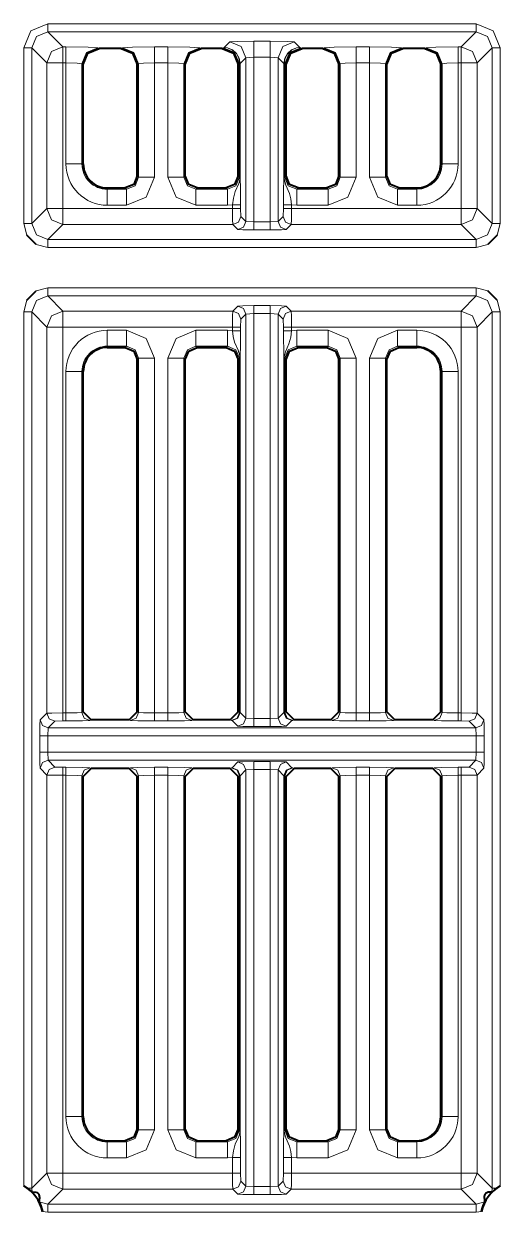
# Model space of a CAD drawing. Header units: millimetres. Extents: x 0 to 2941, y -405 to 1422.
# Drawn here: x 484.1 to 513.9, y 198.7 to 272.9 of the extents above; entities that cross this region are included whole.
import ezdxf

# ---------------------------------------------------------------- set-up
doc = ezdxf.new("R2010")
doc.units = ezdxf.units.MM
doc.layers.add('FINE', color=9, linetype='Continuous')
doc.layers.add('OUTLINE', color=7, linetype='Continuous')

msp = doc.modelspace()

# ---------------------------------------------------------------- linework, layer by layer
at = {"layer": 'FINE', "lineweight": 9}
for p, q in [((512.354, 272.928), (485.579, 272.928)), ((485.579, 272.428), (512.354, 272.428)), ((486.523, 271.484), (485.579, 272.428)), ((496.957, 271.799), (496.601, 271.443)), ((501.338, 271.443), (500.982, 271.799)), ((484.08, 271.428), (484.08, 260.453)), ((484.579, 260.453), (484.579, 271.428)), ((484.579, 271.428), (485.523, 270.484)), ((486.719, 271.484), (486.523, 271.484)), ((488.799, 271.393), (488.716, 271.434)), ((490.252, 271.434), (490.17, 271.393)), ((493.09, 271.484), (492.25, 271.484)), ((495.17, 271.393), (495.087, 271.434)), ((496.552, 271.434), (496.47, 271.393)), ((496.601, 271.443), (496.552, 271.434)), ((501.387, 271.434), (501.338, 271.443)), ((501.47, 271.393), (501.387, 271.434)), ((502.852, 271.434), (502.77, 271.393)), ((505.69, 271.484), (504.85, 271.484)), ((507.77, 271.393), (507.687, 271.434)), ((509.217, 271.434), (509.135, 271.393)), ((513.853, 260.453), (513.853, 271.428)), ((486.523, 270.484), (486.719, 270.484)), ((486.523, 261.397), (486.523, 270.484)), ((486.719, 270.484), (486.719, 264.172)), ((487.717, 264.172), (487.717, 270.435)), ((487.717, 270.435), (487.799, 270.394)), ((491.17, 270.394), (491.251, 270.435)), ((492.25, 263.34), (492.25, 270.484)), ((492.25, 270.484), (493.09, 270.484)), ((493.09, 270.484), (493.09, 263.34)), ((494.088, 263.34), (494.088, 270.435)), ((494.088, 270.435), (494.17, 270.394)), ((497.47, 270.394), (497.551, 270.435)), ((497.583, 270.442), (497.583, 263.34)), ((497.6, 270.442), (497.957, 270.799)), ((497.6, 270.442), (497.6, 270.448)), ((497.6, 263.34), (497.6, 270.442)), ((497.957, 270.799), (498.457, 270.838)), ((497.957, 270.799), (497.957, 260.582)), ((498.457, 260.556), (498.457, 270.838)), ((498.457, 270.838), (499.483, 270.838)), ((499.483, 270.838), (499.483, 260.556)), ((499.483, 270.838), (499.982, 270.799)), ((499.982, 260.582), (499.982, 270.799)), ((499.982, 270.799), (500.34, 270.442)), ((500.34, 270.442), (500.34, 263.34)), ((500.356, 270.442), (500.356, 270.446)), ((500.356, 270.446), (500.388, 270.435)), ((500.356, 263.34), (500.356, 270.442)), ((500.388, 270.435), (500.47, 270.394)), ((500.388, 263.34), (500.388, 270.435)), ((503.77, 270.394), (503.851, 270.435)), ((505.69, 270.484), (505.69, 263.34)), ((506.688, 263.34), (506.688, 270.435)), ((506.688, 270.435), (506.77, 270.394)), ((511.215, 264.172), (511.215, 270.484)), ((511.215, 270.484), (511.41, 270.484)), ((511.41, 270.484), (511.41, 261.397)), ((512.41, 261.397), (512.41, 270.484)), ((487.799, 264.172), (487.717, 264.172)), ((494.17, 263.421), (494.088, 263.34)), ((500.47, 263.421), (500.388, 263.34)), ((506.77, 263.421), (506.688, 263.34)), ((490.421, 262.673), (490.502, 262.591)), ((494.837, 262.591), (494.919, 262.673)), ((496.802, 262.591), (494.837, 262.591)), ((496.721, 262.673), (496.802, 262.591)), ((501.137, 262.591), (501.219, 262.673)), ((503.102, 262.591), (501.137, 262.591)), ((503.021, 262.673), (503.102, 262.591)), ((507.437, 262.591), (507.519, 262.673)), ((508.635, 262.591), (507.437, 262.591)), ((508.635, 262.673), (508.635, 262.591)), ((497.129, 261.397), (486.523, 261.397)), ((489.299, 261.592), (490.502, 261.592)), ((494.837, 261.592), (496.802, 261.592)), ((496.802, 261.592), (497.129, 261.623)), ((497.129, 261.623), (497.129, 261.397)), ((497.629, 261.397), (497.629, 261.623)), ((497.642, 260.897), (497.629, 261.397)), ((500.31, 261.397), (500.298, 260.897)), ((500.31, 261.623), (500.31, 261.397)), ((500.81, 261.397), (500.81, 261.623)), ((500.81, 261.623), (501.137, 261.592)), ((511.41, 261.397), (500.81, 261.397)), ((501.137, 261.592), (503.102, 261.592)), ((507.437, 261.592), (508.635, 261.592)), ((513.354, 260.453), (512.41, 261.397)), ((497.957, 260.582), (497.642, 260.897)), ((498.457, 260.556), (497.957, 260.582)), ((499.483, 260.556), (498.457, 260.556)), ((499.982, 260.582), (499.483, 260.556)), ((500.298, 260.897), (499.982, 260.582)), ((484.08, 260.453), (484.268, 259.726)), ((485.579, 259.453), (486.523, 260.397)), ((486.523, 260.397), (497.142, 260.397)), ((497.142, 260.397), (497.457, 260.082)), ((498.457, 260.056), (499.483, 260.056)), ((500.482, 260.082), (500.797, 260.397)), ((500.797, 260.397), (511.41, 260.397)), ((511.41, 260.397), (512.354, 259.453)), ((513.665, 259.726), (513.853, 260.453)), ((484.852, 259.141), (485.579, 258.954)), ((512.354, 259.453), (485.579, 259.453)), ((485.579, 256.427), (484.852, 256.239)), ((512.354, 256.427), (485.579, 256.427)), ((513.081, 256.239), (512.354, 256.427)), ((484.268, 255.655), (484.08, 254.928)), ((485.579, 255.927), (512.354, 255.927)), ((486.523, 254.984), (485.579, 255.927)), ((512.354, 255.927), (511.41, 254.984)), ((513.853, 254.928), (513.665, 255.655)), ((484.08, 254.928), (484.08, 200.348)), ((497.142, 254.984), (486.523, 254.984)), ((497.457, 255.299), (497.142, 254.984)), ((497.642, 254.484), (497.957, 254.799)), ((497.957, 254.799), (498.457, 254.825)), ((497.957, 254.799), (497.957, 229.558)), ((499.483, 255.324), (498.457, 255.324)), ((498.457, 229.532), (498.457, 254.825)), ((498.457, 254.825), (499.483, 254.825)), ((499.483, 254.825), (499.483, 229.532)), ((499.483, 254.825), (499.982, 254.799)), ((499.982, 229.558), (499.982, 254.799)), ((500.797, 254.984), (500.482, 255.299)), ((511.41, 254.984), (500.797, 254.984)), ((512.41, 253.984), (513.354, 254.928)), ((513.853, 200.348), (513.853, 254.928)), ((497.129, 253.984), (497.129, 253.758)), ((497.629, 253.984), (497.642, 254.484)), ((497.629, 253.758), (497.629, 253.984)), ((500.81, 253.758), (500.81, 253.984)), ((512.41, 229.873), (512.41, 253.984)), ((490.502, 253.789), (489.299, 253.789)), ((496.802, 253.789), (494.837, 253.789)), ((497.129, 253.758), (496.802, 253.789)), ((501.137, 253.789), (500.81, 253.758)), ((503.102, 253.789), (501.137, 253.789)), ((508.635, 253.789), (507.437, 253.789)), ((489.299, 252.708), (489.299, 252.79)), ((494.919, 252.708), (494.837, 252.79)), ((501.219, 252.708), (501.137, 252.79)), ((501.137, 252.79), (503.102, 252.79)), ((503.102, 252.79), (503.021, 252.708)), ((507.519, 252.708), (507.437, 252.79)), ((507.437, 252.79), (508.635, 252.79)), ((508.635, 252.79), (508.635, 252.708)), ((491.17, 251.96), (491.251, 252.041)), ((491.251, 252.041), (491.251, 229.923)), ((492.25, 229.886), (492.25, 252.041)), ((493.09, 252.041), (493.09, 229.886)), ((494.088, 252.041), (494.17, 251.96)), ((494.088, 229.923), (494.088, 252.041)), ((497.47, 251.96), (497.551, 252.041)), ((497.551, 252.041), (497.551, 229.923)), ((497.583, 252.041), (497.583, 229.915)), ((497.6, 229.915), (497.6, 252.041)), ((500.34, 252.041), (500.34, 229.915)), ((500.388, 252.041), (500.47, 251.96)), ((500.388, 229.923), (500.388, 252.041)), ((503.77, 251.96), (503.851, 252.041)), ((503.851, 252.041), (503.851, 229.923)), ((504.85, 229.886), (504.85, 252.041)), ((505.69, 252.041), (505.69, 229.886)), ((506.688, 252.041), (506.77, 251.96)), ((487.717, 251.208), (487.799, 251.208)), ((487.717, 229.923), (487.717, 251.208)), ((511.215, 229.886), (511.215, 251.208)), ((485.523, 229.873), (485.103, 229.453)), ((485.603, 228.953), (486.023, 229.373)), ((486.023, 229.373), (486.523, 229.386)), ((487.799, 229.964), (487.717, 229.923)), ((488.216, 229.423), (488.298, 229.464)), ((491.251, 229.923), (491.17, 229.964)), ((493.09, 229.886), (492.25, 229.886)), ((492.25, 229.386), (493.09, 229.386)), ((494.17, 229.964), (494.088, 229.923)), ((494.588, 229.423), (494.67, 229.464)), ((496.97, 229.464), (497.052, 229.423)), ((497.052, 229.423), (497.1, 229.415)), ((497.1, 229.415), (497.457, 229.058)), ((497.551, 229.923), (497.47, 229.964)), ((497.583, 229.915), (497.551, 229.923)), ((497.957, 229.558), (497.6, 229.915)), ((498.457, 229.532), (497.957, 229.558)), ((499.483, 229.532), (498.457, 229.532)), ((499.982, 229.558), (499.483, 229.532)), ((500.34, 229.915), (499.982, 229.558)), ((500.388, 229.923), (500.356, 229.915)), ((500.47, 229.964), (500.388, 229.923)), ((500.482, 229.058), (500.839, 229.415)), ((500.839, 229.415), (500.888, 229.423)), ((500.888, 229.423), (500.97, 229.464)), ((503.27, 229.464), (503.352, 229.423)), ((503.851, 229.923), (503.77, 229.964)), ((505.69, 229.886), (504.85, 229.886)), ((504.85, 229.386), (505.69, 229.386)), ((507.187, 229.423), (507.27, 229.464)), ((509.635, 229.464), (509.717, 229.423)), ((510.216, 229.923), (510.135, 229.964)), ((511.41, 229.886), (511.215, 229.886)), ((511.215, 229.386), (511.41, 229.386)), ((511.41, 229.386), (511.91, 229.373)), ((512.83, 229.453), (512.41, 229.873)), ((485.578, 228.453), (485.603, 228.953)), ((512.33, 228.953), (512.356, 228.453)), ((485.078, 228.453), (485.078, 227.428)), ((485.578, 228.453), (512.356, 228.453)), ((485.578, 227.428), (485.578, 228.453)), ((512.356, 228.453), (512.356, 227.428)), ((512.855, 227.428), (512.855, 228.453)), ((512.356, 227.428), (485.578, 227.428)), ((485.603, 226.928), (485.578, 227.428)), ((512.356, 227.428), (512.33, 226.928)), ((485.103, 226.428), (485.523, 226.008)), ((486.023, 226.508), (485.603, 226.928)), ((485.603, 226.928), (512.33, 226.928)), ((488.298, 226.417), (488.216, 226.458)), ((490.752, 226.458), (490.67, 226.417)), ((493.09, 226.495), (492.25, 226.495)), ((494.67, 226.417), (494.588, 226.458)), ((497.052, 226.458), (496.97, 226.417)), ((497.1, 226.466), (497.052, 226.458)), ((497.457, 226.823), (497.1, 226.466)), ((499.483, 226.849), (498.457, 226.849)), ((500.888, 226.458), (500.839, 226.466)), ((500.97, 226.417), (500.888, 226.458)), ((503.352, 226.458), (503.27, 226.417)), ((505.69, 226.495), (504.85, 226.495)), ((507.27, 226.417), (507.187, 226.458)), ((509.717, 226.458), (509.635, 226.417)), ((511.91, 226.508), (511.41, 226.495)), ((512.33, 226.928), (511.91, 226.508)), ((512.41, 226.008), (512.83, 226.428)), ((485.523, 226.008), (485.523, 201.147)), ((486.523, 201.147), (486.523, 225.995)), ((486.523, 225.995), (486.719, 225.995)), ((486.719, 225.995), (486.719, 204.672)), ((487.717, 204.672), (487.717, 225.958)), ((487.717, 225.958), (487.799, 225.917)), ((491.17, 225.917), (491.251, 225.958)), ((491.251, 225.958), (491.251, 203.84)), ((492.25, 225.995), (493.09, 225.995)), ((492.25, 203.84), (492.25, 225.995)), ((493.09, 225.995), (493.09, 203.84)), ((494.088, 203.84), (494.088, 225.958)), ((494.088, 225.958), (494.17, 225.917)), ((497.551, 225.958), (497.583, 225.966)), ((497.583, 225.966), (497.583, 203.84)), ((497.6, 225.966), (497.957, 226.323)), ((497.6, 203.84), (497.6, 225.966)), ((497.957, 226.323), (498.457, 226.348)), ((497.957, 226.323), (497.957, 200.331)), ((498.457, 200.306), (498.457, 226.348)), ((498.457, 226.348), (499.483, 226.348)), ((499.483, 226.348), (499.483, 200.306)), ((499.483, 226.348), (499.982, 226.323)), ((499.982, 200.331), (499.982, 226.323)), ((499.982, 226.323), (500.34, 225.966)), ((500.34, 225.966), (500.34, 203.84)), ((500.356, 203.84), (500.356, 225.966)), ((500.356, 225.966), (500.388, 225.958)), ((500.388, 225.958), (500.47, 225.917)), ((503.77, 225.917), (503.851, 225.958)), ((504.85, 203.84), (504.85, 225.995)), ((504.85, 225.995), (505.69, 225.995)), ((505.69, 225.995), (505.69, 203.84)), ((506.688, 203.84), (506.688, 225.958)), ((506.688, 225.958), (506.77, 225.917)), ((510.135, 225.917), (510.216, 225.958)), ((510.216, 225.958), (510.216, 204.672)), ((511.215, 225.995), (511.41, 225.995)), ((511.215, 204.672), (511.215, 225.995)), ((511.41, 225.995), (511.41, 201.147)), ((512.41, 201.147), (512.41, 226.008)), ((487.799, 204.672), (487.717, 204.672)), ((510.216, 204.672), (510.135, 204.672)), ((491.251, 203.84), (491.17, 203.921)), ((494.17, 203.921), (494.088, 203.84)), ((497.551, 203.84), (497.47, 203.921)), ((506.77, 203.921), (506.688, 203.84)), ((489.299, 203.091), (489.299, 203.172)), ((490.502, 203.091), (489.299, 203.091)), ((490.421, 203.172), (490.502, 203.091)), ((494.837, 203.091), (494.919, 203.172)), ((496.802, 203.091), (494.837, 203.091)), ((496.721, 203.172), (496.802, 203.091)), ((503.021, 203.172), (503.102, 203.091)), ((489.299, 202.093), (490.502, 202.093)), ((497.129, 202.123), (497.129, 201.147)), ((497.629, 201.147), (497.629, 202.123)), ((500.31, 202.123), (500.31, 201.147)), ((500.81, 201.147), (500.81, 202.123)), ((500.81, 202.123), (501.137, 202.093)), ((501.137, 202.093), (503.102, 202.093)), ((507.437, 202.093), (508.635, 202.093)), ((497.129, 201.147), (486.523, 201.147)), ((497.642, 200.647), (497.629, 201.147)), ((497.957, 200.331), (497.642, 200.647)), ((500.298, 200.647), (499.982, 200.331)), ((500.31, 201.147), (500.298, 200.647)), ((511.41, 201.147), (500.81, 201.147)), ((497.142, 200.147), (497.457, 199.832)), ((498.457, 200.306), (497.957, 200.331)), ((499.483, 200.306), (498.457, 200.306)), ((498.457, 199.806), (499.483, 199.806)), ((499.982, 200.331), (499.483, 200.306)), ((500.482, 199.832), (500.797, 200.147)), ((500.797, 200.147), (511.41, 200.147)), ((513.354, 200.203), (513.321, 199.948)), ((485.579, 199.203), (485.04, 199.361)), ((512.893, 199.361), (512.354, 199.203)), ((485.256, 198.739), (485.579, 198.703))]:
    msp.add_line(p, q, dxfattribs=at)
for points in [[(485.579, 272.928), (484.519, 272.488), (484.08, 271.428)], [(485.579, 272.428), (484.872, 272.135), (484.579, 271.428)], [(485.579, 272.428), (485.579, 272.579), (485.579, 272.928)], [(512.354, 272.428), (511.41, 271.484), (511.215, 271.484), (509.838, 271.47), (509.217, 271.434)], [(512.354, 272.928), (512.354, 272.579), (512.354, 272.428)], [(513.853, 271.428), (513.414, 272.488), (512.354, 272.928)], [(513.354, 271.428), (513.061, 272.135), (512.354, 272.428)], [(499.483, 271.837), (498.457, 271.837), (497.41, 271.826), (496.957, 271.799)], [(497.957, 270.799), (497.664, 271.506), (496.957, 271.799)], [(498.457, 270.838), (498.457, 271.536), (498.457, 271.837)], [(499.483, 270.838), (499.483, 271.536), (499.483, 271.837)], [(500.982, 271.799), (500.529, 271.826), (499.483, 271.837)], [(499.982, 270.799), (500.275, 271.506), (500.982, 271.799)], [(484.08, 271.428), (484.429, 271.428), (484.579, 271.428)], [(486.523, 271.484), (485.816, 271.191), (485.523, 270.484)], [(486.523, 271.484), (486.523, 271.182), (486.523, 270.484)], [(486.719, 271.484), (486.719, 271.182), (486.719, 270.484)], [(488.716, 271.434), (488.095, 271.47), (486.719, 271.484)], [(488.716, 271.434), (488.01, 271.141), (487.717, 270.435)], [(492.25, 271.484), (490.873, 271.47), (490.252, 271.434)], [(491.251, 270.435), (490.958, 271.141), (490.252, 271.434)], [(492.25, 270.484), (492.25, 271.182), (492.25, 271.484)], [(493.09, 270.484), (493.09, 271.182), (493.09, 271.484)], [(495.087, 271.434), (494.466, 271.47), (493.09, 271.484)], [(494.088, 270.435), (494.381, 271.141), (495.087, 271.434)], [(497.551, 270.435), (497.258, 271.141), (496.552, 271.434)], [(497.583, 270.446), (497.526, 270.775), (497.367, 271.066), (497.122, 271.289), (496.817, 271.418), (496.625, 271.443), (496.601, 271.443)], [(497.583, 270.446), (497.595, 270.447), (497.6, 270.448), (497.542, 270.777), (497.379, 271.069), (497.13, 271.291), (496.819, 271.419), (496.625, 271.443), (496.601, 271.443)], [(500.34, 270.442), (500.34, 270.448), (500.397, 270.777), (500.56, 271.069), (500.81, 271.291), (501.12, 271.419), (501.314, 271.443), (501.338, 271.443)], [(500.356, 270.446), (500.413, 270.775), (500.572, 271.066), (500.817, 271.289), (501.123, 271.418), (501.314, 271.443), (501.338, 271.443)], [(500.388, 270.435), (500.681, 271.141), (501.387, 271.434)], [(504.85, 271.484), (503.473, 271.47), (502.852, 271.434)], [(503.851, 270.435), (503.558, 271.141), (502.852, 271.434)], [(504.85, 270.484), (504.85, 271.182), (504.85, 271.484)], [(505.69, 270.484), (505.69, 271.182), (505.69, 271.484)], [(507.687, 271.434), (507.066, 271.47), (505.69, 271.484)], [(506.688, 270.435), (506.981, 271.141), (507.687, 271.434)], [(510.216, 270.435), (509.923, 271.141), (509.217, 271.434)], [(511.215, 270.484), (511.215, 271.182), (511.215, 271.484)], [(511.41, 270.484), (511.41, 271.182), (511.41, 271.484)], [(512.41, 270.484), (512.117, 271.191), (511.41, 271.484)], [(512.41, 270.484), (513.354, 271.428), (513.354, 260.453)], [(513.354, 271.428), (513.504, 271.428), (513.853, 271.428)], [(485.523, 270.484), (485.523, 261.397), (484.579, 260.453)], [(485.523, 270.484), (485.825, 270.484), (486.523, 270.484)], [(486.719, 270.484), (487.407, 270.47), (487.717, 270.435)], [(491.251, 270.435), (491.251, 263.34), (491.17, 263.421)], [(491.251, 270.435), (491.561, 270.47), (492.25, 270.484)], [(493.09, 270.484), (493.778, 270.47), (494.088, 270.435)], [(497.551, 270.435), (497.551, 263.34), (497.47, 263.421)], [(497.551, 270.435), (497.583, 270.446), (497.583, 270.442)], [(497.583, 270.442), (497.595, 270.442), (497.6, 270.442)], [(500.356, 270.446), (500.344, 270.447), (500.34, 270.448)], [(500.34, 270.442), (500.344, 270.442), (500.356, 270.442)], [(503.851, 270.435), (503.851, 263.34), (503.77, 263.421)], [(503.851, 270.435), (504.161, 270.47), (504.85, 270.484)], [(504.85, 263.34), (504.85, 270.484), (505.69, 270.484)], [(505.69, 270.484), (506.378, 270.47), (506.688, 270.435)], [(510.135, 270.394), (510.216, 270.435), (510.216, 264.172), (510.135, 264.172)], [(510.216, 270.435), (510.526, 270.47), (511.215, 270.484)], [(511.41, 270.484), (512.108, 270.484), (512.41, 270.484)], [(486.719, 264.172), (487.407, 264.172), (487.717, 264.172)], [(510.216, 264.172), (510.526, 264.172), (511.215, 264.172)], [(491.251, 263.34), (491.033, 262.809), (490.502, 262.591)], [(490.502, 261.592), (491.738, 262.104), (492.25, 263.34)], [(491.251, 263.34), (491.561, 263.34), (492.25, 263.34)], [(493.09, 263.34), (493.778, 263.34), (494.088, 263.34)], [(493.09, 263.34), (493.601, 262.104), (494.837, 261.592)], [(494.837, 262.591), (494.306, 262.809), (494.088, 263.34)], [(497.551, 263.34), (497.333, 262.809), (496.802, 262.591)], [(497.583, 263.34), (497.581, 263.27), (497.572, 263.183), (497.512, 262.943), (497.29, 262.443), (497.179, 262.03), (497.129, 261.623)], [(497.551, 263.34), (497.562, 263.34), (497.583, 263.34)], [(497.6, 263.34), (497.595, 263.34), (497.583, 263.34)], [(497.629, 261.623), (497.626, 262.215), (497.616, 262.763), (497.604, 263.171), (497.6, 263.279), (497.6, 263.313), (497.6, 263.34)], [(500.34, 263.34), (500.34, 263.328), (500.339, 263.3), (500.338, 263.241), (500.336, 263.192), (500.334, 263.117), (500.32, 262.624), (500.313, 262.153), (500.31, 261.623)], [(500.356, 263.34), (500.344, 263.34), (500.34, 263.34)], [(500.356, 263.34), (500.377, 263.34), (500.388, 263.34)], [(500.81, 261.623), (500.767, 261.987), (500.689, 262.33), (500.465, 262.848), (500.413, 262.985), (500.384, 263.091), (500.361, 263.237), (500.357, 263.307), (500.356, 263.34)], [(501.137, 262.591), (500.606, 262.809), (500.388, 263.34)], [(503.851, 263.34), (503.633, 262.809), (503.102, 262.591)], [(503.102, 261.592), (504.338, 262.104), (504.85, 263.34)], [(503.851, 263.34), (504.161, 263.34), (504.85, 263.34)], [(506.688, 263.34), (506.378, 263.34), (505.69, 263.34)], [(505.69, 263.34), (506.201, 262.104), (507.437, 261.592)], [(507.437, 262.591), (506.906, 262.809), (506.688, 263.34)], [(490.502, 262.591), (489.299, 262.591), (489.299, 262.673)], [(489.299, 261.592), (489.299, 262.281), (489.299, 262.591)], [(490.502, 261.592), (490.502, 262.281), (490.502, 262.591)], [(494.837, 262.591), (494.837, 262.281), (494.837, 261.592)], [(496.802, 262.591), (496.802, 262.281), (496.802, 261.592)], [(501.137, 262.591), (501.137, 262.281), (501.137, 261.592)], [(503.102, 262.591), (503.102, 262.281), (503.102, 261.592)], [(507.437, 262.591), (507.437, 262.281), (507.437, 261.592)], [(508.635, 262.591), (508.635, 262.281), (508.635, 261.592)], [(485.523, 261.397), (485.825, 261.397), (486.523, 261.397)], [(485.523, 261.397), (485.816, 260.69), (486.523, 260.397)], [(486.523, 260.397), (486.523, 260.699), (486.523, 261.397)], [(497.629, 261.623), (497.478, 261.623), (497.129, 261.623)], [(497.629, 261.397), (497.478, 261.397), (497.129, 261.397)], [(497.129, 261.397), (497.133, 260.699), (497.142, 260.397)], [(500.81, 261.623), (500.461, 261.623), (500.31, 261.623)], [(500.81, 261.397), (500.461, 261.397), (500.31, 261.397)], [(500.797, 260.397), (500.806, 260.699), (500.81, 261.397)], [(511.41, 261.397), (512.108, 261.397), (512.41, 261.397)], [(511.41, 260.397), (512.117, 260.69), (512.41, 261.397)], [(511.41, 260.397), (511.41, 260.699), (511.41, 261.397)], [(497.642, 260.897), (497.495, 260.544), (497.142, 260.397)], [(497.957, 260.582), (497.81, 260.228), (497.457, 260.082)], [(498.457, 260.056), (498.457, 260.207), (498.457, 260.556)], [(499.483, 260.056), (499.483, 260.207), (499.483, 260.556)], [(500.482, 260.082), (500.129, 260.228), (499.982, 260.582)], [(500.797, 260.397), (500.444, 260.544), (500.298, 260.897)], [(484.579, 260.453), (484.429, 260.453), (484.08, 260.453)], [(485.579, 259.453), (484.872, 259.746), (484.579, 260.453)], [(497.457, 260.082), (497.759, 260.064), (498.457, 260.056)], [(499.483, 260.056), (500.18, 260.064), (500.482, 260.082)], [(513.354, 260.453), (513.061, 259.746), (512.354, 259.453)], [(513.853, 260.453), (513.504, 260.453), (513.354, 260.453)], [(485.579, 258.954), (485.579, 259.303), (485.579, 259.453)], [(485.579, 258.954), (512.354, 258.954), (513.081, 259.141)], [(512.354, 258.954), (512.354, 259.303), (512.354, 259.453)], [(485.579, 256.427), (485.579, 256.078), (485.579, 255.927)], [(512.354, 256.427), (512.354, 256.078), (512.354, 255.927)], [(484.579, 254.928), (484.872, 255.635), (485.579, 255.927)], [(512.354, 255.927), (513.061, 255.635), (513.354, 254.928)], [(484.579, 254.928), (484.429, 254.928), (484.08, 254.928)], [(484.579, 254.928), (485.523, 253.984), (485.523, 229.873)], [(485.523, 201.147), (484.579, 200.203), (484.579, 254.928)], [(485.523, 253.984), (485.825, 253.984), (486.523, 253.984), (486.523, 254.682), (486.523, 254.984)], [(486.523, 254.984), (485.816, 254.691), (485.523, 253.984)], [(497.142, 254.984), (497.133, 254.682), (497.129, 253.984)], [(497.142, 254.984), (497.495, 254.837), (497.642, 254.484)], [(498.457, 255.324), (497.759, 255.317), (497.457, 255.299)], [(497.457, 255.299), (497.81, 255.152), (497.957, 254.799)], [(498.457, 255.324), (498.457, 255.174), (498.457, 254.825)], [(499.483, 255.324), (499.483, 255.174), (499.483, 254.825)], [(500.482, 255.299), (500.18, 255.317), (499.483, 255.324)], [(500.482, 255.299), (500.129, 255.152), (499.982, 254.799)], [(499.982, 254.799), (500.298, 254.484), (500.31, 253.984)], [(500.797, 254.984), (500.444, 254.837), (500.298, 254.484)], [(500.81, 253.984), (500.806, 254.682), (500.797, 254.984)], [(512.41, 253.984), (512.117, 254.691), (511.41, 254.984)], [(511.41, 253.984), (511.41, 254.682), (511.41, 254.984)], [(513.354, 254.928), (513.354, 200.203), (512.41, 201.147)], [(513.853, 254.928), (513.504, 254.928), (513.354, 254.928)], [(486.523, 229.886), (486.523, 253.984), (497.129, 253.984)], [(497.129, 253.984), (497.478, 253.984), (497.629, 253.984)], [(500.81, 253.984), (500.461, 253.984), (500.31, 253.984)], [(500.31, 253.984), (500.31, 253.758), (500.313, 253.166), (500.323, 252.618), (500.336, 252.21), (500.339, 252.102), (500.339, 252.068), (500.34, 252.041)], [(500.81, 253.984), (511.41, 253.984), (511.41, 229.886)], [(511.41, 253.984), (512.108, 253.984), (512.41, 253.984)], [(489.299, 252.79), (489.299, 253.1), (489.299, 253.789)], [(490.502, 252.79), (490.502, 253.1), (490.502, 253.789)], [(492.25, 252.041), (491.738, 253.277), (490.502, 253.789)], [(494.837, 253.789), (493.601, 253.277), (493.09, 252.041)], [(494.837, 253.789), (494.837, 253.1), (494.837, 252.79)], [(496.802, 253.789), (496.802, 253.1), (496.802, 252.79)], [(497.129, 253.758), (497.478, 253.758), (497.629, 253.758)], [(497.129, 253.758), (497.172, 253.394), (497.25, 253.051), (497.475, 252.533), (497.526, 252.396), (497.555, 252.289), (497.578, 252.143), (497.583, 252.074), (497.583, 252.041)], [(497.6, 252.041), (497.6, 252.054), (497.6, 252.081), (497.601, 252.14), (497.603, 252.189), (497.605, 252.263), (497.62, 252.757), (497.627, 253.227), (497.629, 253.758)], [(500.81, 253.758), (500.461, 253.758), (500.31, 253.758)], [(500.356, 229.915), (500.356, 252.041), (500.358, 252.111), (500.367, 252.198), (500.427, 252.437), (500.649, 252.937), (500.76, 253.351), (500.81, 253.758)], [(501.137, 253.789), (501.137, 253.1), (501.137, 252.79)], [(503.102, 253.789), (503.102, 253.1), (503.102, 252.79)], [(504.85, 252.041), (504.338, 253.277), (503.102, 253.789)], [(507.437, 253.789), (506.201, 253.277), (505.69, 252.041)], [(507.437, 253.789), (507.437, 253.1), (507.437, 252.79)], [(508.635, 253.789), (508.635, 253.1), (508.635, 252.79)], [(489.299, 252.79), (490.502, 252.79), (490.421, 252.708)], [(490.502, 252.79), (491.033, 252.572), (491.251, 252.041)], [(494.088, 252.041), (494.306, 252.572), (494.837, 252.79)], [(494.837, 252.79), (496.802, 252.79), (496.721, 252.708)], [(496.802, 252.79), (497.333, 252.572), (497.551, 252.041)], [(500.388, 252.041), (500.606, 252.572), (501.137, 252.79)], [(503.102, 252.79), (503.633, 252.572), (503.851, 252.041)], [(506.688, 252.041), (506.906, 252.572), (507.437, 252.79)], [(492.25, 252.041), (491.561, 252.041), (491.251, 252.041)], [(493.09, 252.041), (493.778, 252.041), (494.088, 252.041)], [(497.551, 252.041), (497.562, 252.041), (497.583, 252.041)], [(497.583, 252.041), (497.595, 252.041), (497.6, 252.041)], [(500.356, 252.041), (500.344, 252.041), (500.34, 252.041)], [(500.356, 252.041), (500.377, 252.041), (500.388, 252.041)], [(503.851, 252.041), (504.161, 252.041), (504.85, 252.041)], [(506.688, 252.041), (506.378, 252.041), (505.69, 252.041)], [(506.77, 229.964), (506.688, 229.923), (506.688, 252.041)], [(486.719, 251.208), (486.719, 229.886), (486.523, 229.886)], [(487.717, 251.208), (487.407, 251.208), (486.719, 251.208)], [(510.135, 251.208), (510.216, 251.208), (510.216, 229.923)], [(511.215, 251.208), (510.526, 251.208), (510.216, 251.208)], [(485.103, 229.453), (485.085, 229.151), (485.078, 228.453)], [(485.603, 228.953), (485.25, 229.1), (485.103, 229.453)], [(486.523, 229.886), (485.825, 229.882), (485.523, 229.873)], [(486.023, 229.373), (485.67, 229.52), (485.523, 229.873)], [(511.91, 229.373), (512.33, 228.953), (485.603, 228.953)], [(486.523, 229.386), (486.523, 229.537), (486.523, 229.886)], [(486.523, 229.386), (486.719, 229.386), (487.751, 229.397), (488.216, 229.423)], [(487.717, 229.923), (487.407, 229.897), (486.719, 229.886)], [(486.719, 229.386), (486.719, 229.537), (486.719, 229.886)], [(488.216, 229.423), (487.864, 229.57), (487.717, 229.923)], [(490.67, 229.464), (490.752, 229.423), (491.217, 229.397), (492.25, 229.386)], [(490.752, 229.423), (491.104, 229.57), (491.251, 229.923)], [(492.25, 229.886), (491.561, 229.897), (491.251, 229.923)], [(492.25, 229.886), (492.25, 229.537), (492.25, 229.386)], [(494.088, 229.923), (493.778, 229.897), (493.09, 229.886)], [(493.09, 229.886), (493.09, 229.537), (493.09, 229.386)], [(493.09, 229.386), (494.122, 229.397), (494.588, 229.423)], [(494.088, 229.923), (494.235, 229.57), (494.588, 229.423)], [(497.551, 229.923), (497.405, 229.57), (497.052, 229.423)], [(497.6, 229.915), (497.453, 229.562), (497.1, 229.415)], [(497.583, 229.915), (497.44, 229.563), (497.1, 229.415)], [(497.957, 229.558), (497.81, 229.204), (497.457, 229.058)], [(497.6, 229.915), (497.595, 229.915), (497.583, 229.915)], [(498.457, 229.532), (498.457, 229.183), (498.457, 229.033)], [(499.483, 229.532), (499.483, 229.183), (499.483, 229.033)], [(499.982, 229.558), (500.129, 229.204), (500.482, 229.058)], [(500.34, 229.915), (500.486, 229.562), (500.839, 229.415)], [(500.356, 229.915), (500.344, 229.915), (500.34, 229.915)], [(500.356, 229.915), (500.499, 229.563), (500.839, 229.415)], [(500.388, 229.923), (500.535, 229.57), (500.888, 229.423)], [(503.851, 229.923), (503.704, 229.57), (503.352, 229.423)], [(503.352, 229.423), (503.817, 229.397), (504.85, 229.386)], [(504.85, 229.886), (504.161, 229.897), (503.851, 229.923)], [(504.85, 229.886), (504.85, 229.537), (504.85, 229.386)], [(506.688, 229.923), (506.378, 229.897), (505.69, 229.886)], [(505.69, 229.886), (505.69, 229.537), (505.69, 229.386)], [(505.69, 229.386), (506.722, 229.397), (507.187, 229.423)], [(506.688, 229.923), (506.835, 229.57), (507.187, 229.423)], [(509.717, 229.423), (510.07, 229.57), (510.216, 229.923)], [(509.717, 229.423), (510.182, 229.397), (511.215, 229.386)], [(511.215, 229.886), (510.526, 229.897), (510.216, 229.923)], [(511.215, 229.386), (511.215, 229.537), (511.215, 229.886)], [(511.41, 229.386), (511.41, 229.537), (511.41, 229.886)], [(512.41, 229.873), (512.108, 229.882), (511.41, 229.886)], [(511.91, 229.373), (512.263, 229.52), (512.41, 229.873)], [(512.33, 228.953), (512.683, 229.1), (512.83, 229.453)], [(512.855, 228.453), (512.848, 229.151), (512.83, 229.453)], [(497.457, 229.058), (497.759, 229.04), (498.457, 229.033)], [(498.457, 229.033), (499.483, 229.033), (500.18, 229.04), (500.482, 229.058)], [(485.578, 228.453), (485.229, 228.453), (485.078, 228.453)], [(512.356, 228.453), (512.704, 228.453), (512.855, 228.453)], [(485.578, 227.428), (485.229, 227.428), (485.078, 227.428)], [(485.078, 227.428), (485.085, 226.73), (485.103, 226.428)], [(512.356, 227.428), (512.704, 227.428), (512.855, 227.428)], [(512.83, 226.428), (512.848, 226.73), (512.855, 227.428)], [(485.603, 226.928), (485.25, 226.781), (485.103, 226.428)], [(486.023, 226.508), (485.67, 226.361), (485.523, 226.008)], [(486.719, 226.495), (486.523, 226.495), (486.023, 226.508)], [(486.523, 226.495), (486.523, 226.344), (486.523, 225.995)], [(486.719, 226.495), (486.719, 226.344), (486.719, 225.995)], [(488.216, 226.458), (487.751, 226.484), (486.719, 226.495)], [(488.216, 226.458), (487.864, 226.311), (487.717, 225.958)], [(492.25, 226.495), (491.217, 226.484), (490.752, 226.458)], [(491.251, 225.958), (491.104, 226.311), (490.752, 226.458)], [(492.25, 225.995), (492.25, 226.344), (492.25, 226.495)], [(493.09, 225.995), (493.09, 226.344), (493.09, 226.495)], [(494.588, 226.458), (494.122, 226.484), (493.09, 226.495)], [(494.588, 226.458), (494.235, 226.311), (494.088, 225.958)], [(497.052, 226.458), (497.405, 226.311), (497.551, 225.958)], [(497.1, 226.466), (497.453, 226.319), (497.6, 225.966)], [(497.1, 226.466), (497.44, 226.318), (497.583, 225.966)], [(498.457, 226.849), (497.759, 226.841), (497.457, 226.823)], [(497.457, 226.823), (497.81, 226.676), (497.957, 226.323)], [(498.457, 226.849), (498.457, 226.697), (498.457, 226.348)], [(499.483, 226.849), (499.483, 226.697), (499.483, 226.348)], [(500.839, 226.466), (500.482, 226.823), (500.18, 226.841), (499.483, 226.849)], [(500.482, 226.823), (500.129, 226.676), (499.982, 226.323)], [(500.839, 226.466), (500.486, 226.319), (500.34, 225.966)], [(500.839, 226.466), (500.499, 226.318), (500.356, 225.966)], [(500.888, 226.458), (500.535, 226.311), (500.388, 225.958)], [(504.85, 226.495), (503.817, 226.484), (503.352, 226.458)], [(503.352, 226.458), (503.704, 226.311), (503.851, 225.958)], [(504.85, 226.495), (504.85, 226.344), (504.85, 225.995)], [(505.69, 226.495), (505.69, 226.344), (505.69, 225.995)], [(507.187, 226.458), (506.722, 226.484), (505.69, 226.495)], [(507.187, 226.458), (506.835, 226.311), (506.688, 225.958)], [(511.41, 226.495), (511.215, 226.495), (510.182, 226.484), (509.717, 226.458)], [(510.216, 225.958), (510.07, 226.311), (509.717, 226.458)], [(511.215, 225.995), (511.215, 226.344), (511.215, 226.495)], [(511.41, 226.495), (511.41, 226.344), (511.41, 225.995)], [(511.91, 226.508), (512.263, 226.361), (512.41, 226.008)], [(512.33, 226.928), (512.683, 226.781), (512.83, 226.428)], [(485.523, 226.008), (485.825, 225.999), (486.523, 225.995)], [(486.719, 225.995), (487.407, 225.984), (487.717, 225.958)], [(491.251, 225.958), (491.561, 225.984), (492.25, 225.995)], [(493.09, 225.995), (493.778, 225.984), (494.088, 225.958)], [(497.47, 225.917), (497.551, 225.958), (497.551, 203.84)], [(497.583, 225.966), (497.595, 225.966), (497.6, 225.966)], [(500.34, 225.966), (500.344, 225.966), (500.356, 225.966)], [(500.47, 203.921), (500.388, 203.84), (500.388, 225.958)], [(503.851, 225.958), (503.851, 203.84), (503.77, 203.921)], [(503.851, 225.958), (504.161, 225.984), (504.85, 225.995)], [(505.69, 225.995), (506.378, 225.984), (506.688, 225.958)], [(510.216, 225.958), (510.526, 225.984), (511.215, 225.995)], [(511.41, 225.995), (512.108, 225.999), (512.41, 226.008)], [(487.717, 204.672), (487.407, 204.672), (486.719, 204.672)], [(511.215, 204.672), (510.526, 204.672), (510.216, 204.672)], [(491.251, 203.84), (491.033, 203.309), (490.502, 203.091)], [(490.502, 202.093), (491.738, 202.604), (492.25, 203.84)], [(492.25, 203.84), (491.561, 203.84), (491.251, 203.84)], [(493.09, 203.84), (493.778, 203.84), (494.088, 203.84)], [(493.09, 203.84), (493.601, 202.604), (494.837, 202.093)], [(494.837, 203.091), (494.306, 203.309), (494.088, 203.84)], [(497.551, 203.84), (497.333, 203.309), (496.802, 203.091)], [(497.583, 203.84), (497.581, 203.769), (497.572, 203.683), (497.512, 203.443), (497.29, 202.944), (497.179, 202.53), (497.129, 202.123)], [(497.551, 203.84), (497.562, 203.84), (497.583, 203.84)], [(497.6, 203.84), (497.595, 203.84), (497.583, 203.84)], [(497.629, 202.123), (497.626, 202.715), (497.616, 203.263), (497.604, 203.671), (497.6, 203.779), (497.6, 203.813), (497.6, 203.84)], [(500.34, 203.84), (500.34, 203.828), (500.339, 203.8), (500.338, 203.741), (500.336, 203.692), (500.334, 203.618), (500.32, 203.124), (500.313, 202.653), (500.31, 202.123)], [(500.34, 203.84), (500.344, 203.84), (500.356, 203.84)], [(500.356, 203.84), (500.377, 203.84), (500.388, 203.84)], [(500.81, 202.123), (500.767, 202.487), (500.689, 202.83), (500.465, 203.348), (500.413, 203.485), (500.384, 203.591), (500.361, 203.737), (500.357, 203.807), (500.356, 203.84)], [(501.137, 203.091), (500.606, 203.309), (500.388, 203.84)], [(503.851, 203.84), (503.633, 203.309), (503.102, 203.091)], [(503.102, 202.093), (504.338, 202.604), (504.85, 203.84)], [(503.851, 203.84), (504.161, 203.84), (504.85, 203.84)], [(506.688, 203.84), (506.378, 203.84), (505.69, 203.84)], [(505.69, 203.84), (506.201, 202.604), (507.437, 202.093)], [(507.437, 203.091), (506.906, 203.309), (506.688, 203.84)], [(489.299, 202.093), (489.299, 202.781), (489.299, 203.091)], [(490.502, 202.093), (490.502, 202.781), (490.502, 203.091)], [(494.837, 203.091), (494.837, 202.781), (494.837, 202.093)], [(496.802, 203.091), (496.802, 202.781), (496.802, 202.093)], [(503.102, 203.091), (501.137, 203.091), (501.219, 203.172)], [(501.137, 203.091), (501.137, 202.781), (501.137, 202.093)], [(503.102, 203.091), (503.102, 202.781), (503.102, 202.093)], [(508.635, 203.172), (508.635, 203.091), (507.437, 203.091), (507.519, 203.172)], [(507.437, 203.091), (507.437, 202.781), (507.437, 202.093)], [(508.635, 203.091), (508.635, 202.781), (508.635, 202.093)], [(494.837, 202.093), (496.802, 202.093), (497.129, 202.123)], [(497.629, 202.123), (497.478, 202.123), (497.129, 202.123)], [(500.31, 202.123), (500.461, 202.123), (500.81, 202.123)], [(485.523, 201.147), (485.816, 200.44), (486.523, 200.147)], [(485.523, 201.147), (485.825, 201.147), (486.523, 201.147)], [(486.523, 200.147), (486.523, 200.449), (486.523, 201.147)], [(497.629, 201.147), (497.478, 201.147), (497.129, 201.147)], [(497.129, 201.147), (497.133, 200.449), (497.142, 200.147)], [(497.642, 200.647), (497.495, 200.293), (497.142, 200.147)], [(500.298, 200.647), (500.444, 200.293), (500.797, 200.147)], [(500.31, 201.147), (500.461, 201.147), (500.81, 201.147)], [(500.797, 200.147), (500.806, 200.449), (500.81, 201.147)], [(511.41, 200.147), (512.117, 200.44), (512.41, 201.147)], [(511.41, 201.147), (512.108, 201.147), (512.41, 201.147)], [(511.41, 200.147), (511.41, 200.449), (511.41, 201.147)], [(484.613, 199.948), (484.579, 200.203), (484.501, 200.203), (484.302, 200.203)], [(485.579, 199.203), (486.523, 200.147), (497.142, 200.147)], [(511.41, 200.147), (512.354, 199.203), (485.579, 199.203)], [(497.957, 200.331), (497.81, 199.978), (497.457, 199.832)], [(497.457, 199.832), (497.759, 199.814), (498.457, 199.806)], [(498.457, 200.306), (498.457, 199.957), (498.457, 199.806)], [(499.483, 200.306), (499.483, 199.957), (499.483, 199.806)], [(499.483, 199.806), (500.18, 199.814), (500.482, 199.832)], [(499.982, 200.331), (500.129, 199.978), (500.482, 199.832)], [(513.631, 200.203), (513.432, 200.203), (513.354, 200.203)], [(485.579, 199.203), (485.579, 199.052), (485.579, 198.703)], [(512.354, 199.203), (512.354, 199.052), (512.354, 198.703)], [(485.579, 198.703), (512.354, 198.703), (512.677, 198.739)]]:
    msp.add_lwpolyline(points, dxfattribs=at)
for points in [[(486.719, 264.172, 0.414223), (489.299, 261.592)], [(487.717, 264.172, 0.414214), (489.299, 262.591)], [(508.635, 262.591, 0.41419), (510.216, 264.172)], [(508.635, 261.592, 0.414189), (511.215, 264.172)], [(489.299, 253.788, 0.414223), (486.719, 251.208)], [(511.215, 251.208, 0.414218), (508.635, 253.788)], [(489.299, 252.79, 0.414214), (487.717, 251.208)], [(510.216, 251.208, 0.414237), (508.635, 252.79)], [(486.719, 204.672, 0.414223), (489.299, 202.092)], [(487.717, 204.672, 0.414214), (489.299, 203.091)], [(508.635, 203.091, 0.41419), (510.216, 204.672)], [(508.635, 202.092, 0.414189), (511.215, 204.672)]]:
    msp.add_lwpolyline(points, format="xyb", dxfattribs=at)
at = {"layer": 'OUTLINE', "lineweight": 40}
for p, q in [((490.17, 271.393), (488.799, 271.393)), ((496.47, 271.393), (495.17, 271.393)), ((502.77, 271.393), (501.47, 271.393)), ((509.135, 271.393), (507.77, 271.393)), ((491.17, 263.421), (491.17, 270.394)), ((494.17, 263.421), (494.17, 270.394)), ((497.47, 263.421), (497.47, 270.394)), ((500.47, 263.421), (500.47, 270.394)), ((503.77, 263.421), (503.77, 270.394)), ((506.77, 263.421), (506.77, 270.394)), ((510.135, 264.172), (510.135, 270.394)), ((489.299, 262.673), (490.421, 262.673)), ((494.919, 262.673), (496.721, 262.673)), ((501.219, 262.673), (503.021, 262.673)), ((507.519, 262.673), (508.635, 262.673)), ((484.852, 259.141), (484.268, 259.726)), ((513.665, 259.726), (513.081, 259.141)), ((484.268, 255.655), (484.852, 256.239)), ((513.665, 255.655), (513.081, 256.239)), ((489.299, 252.708), (490.421, 252.708)), ((494.919, 252.708), (496.721, 252.708)), ((501.219, 252.708), (503.021, 252.708)), ((507.519, 252.708), (508.635, 252.708)), ((491.17, 229.964), (491.17, 251.96)), ((494.17, 229.964), (494.17, 251.96)), ((497.47, 229.964), (497.47, 251.96)), ((500.47, 229.964), (500.47, 251.96)), ((503.77, 229.964), (503.77, 251.96)), ((487.799, 229.964), (487.799, 251.208)), ((510.135, 229.964), (510.135, 251.208)), ((491.17, 229.964), (490.67, 229.464)), ((494.67, 229.464), (494.17, 229.964)), ((496.97, 229.464), (494.67, 229.464)), ((497.47, 229.964), (496.97, 229.464)), ((500.97, 229.464), (500.47, 229.964)), ((503.27, 229.464), (500.97, 229.464)), ((503.77, 229.964), (503.27, 229.464)), ((510.135, 229.964), (509.635, 229.464)), ((490.67, 226.417), (488.298, 226.417)), ((490.67, 226.417), (491.17, 225.917)), ((494.17, 225.917), (494.67, 226.417)), ((496.97, 226.417), (494.67, 226.417)), ((496.97, 226.417), (497.47, 225.917)), ((500.47, 225.917), (500.97, 226.417)), ((503.27, 226.417), (500.97, 226.417)), ((503.27, 226.417), (503.77, 225.917)), ((506.77, 225.917), (507.27, 226.417)), ((509.635, 226.417), (507.27, 226.417)), ((509.635, 226.417), (510.135, 225.917)), ((491.17, 203.921), (491.17, 225.917)), ((494.17, 203.921), (494.17, 225.917)), ((497.47, 203.921), (497.47, 225.917)), ((500.47, 203.921), (500.47, 225.917)), ((503.77, 203.921), (503.77, 225.917)), ((506.77, 203.921), (506.77, 225.917)), ((510.135, 204.672), (510.135, 225.917)), ((489.299, 203.172), (490.421, 203.172)), ((494.919, 203.172), (496.721, 203.172)), ((501.219, 203.172), (503.021, 203.172)), ((507.519, 203.172), (508.635, 203.172)), ((484.08, 200.348), (484.302, 200.203))]:
    msp.add_line(p, q, dxfattribs=at)
for points in [[(487.799, 264.172), (487.799, 270.394), (488.091, 271.101), (488.799, 271.393)], [(490.17, 271.393), (490.877, 271.101), (491.17, 270.394)], [(494.17, 270.394), (494.462, 271.101), (495.17, 271.393)], [(496.47, 271.393), (497.177, 271.101), (497.47, 270.394)], [(500.47, 270.394), (500.762, 271.101), (501.47, 271.393)], [(502.77, 271.393), (503.477, 271.101), (503.77, 270.394)], [(506.77, 270.394), (507.062, 271.101), (507.77, 271.393)], [(509.135, 271.393), (509.842, 271.101), (510.135, 270.394)], [(491.17, 263.421), (490.95, 262.892), (490.421, 262.673)], [(494.919, 262.673), (494.389, 262.892), (494.17, 263.421)], [(497.47, 263.421), (497.25, 262.892), (496.721, 262.673)], [(501.219, 262.673), (500.689, 262.892), (500.47, 263.421)], [(503.77, 263.421), (503.55, 262.892), (503.021, 262.673)], [(507.519, 262.673), (506.989, 262.892), (506.77, 263.421)], [(490.421, 252.708), (490.95, 252.489), (491.17, 251.96)], [(494.17, 251.96), (494.389, 252.489), (494.919, 252.708)], [(496.721, 252.708), (497.25, 252.489), (497.47, 251.96)], [(500.47, 251.96), (500.689, 252.489), (501.219, 252.708)], [(503.021, 252.708), (503.55, 252.489), (503.77, 251.96)], [(506.77, 229.964), (506.77, 251.96), (506.989, 252.489), (507.519, 252.708)], [(490.67, 229.464), (488.298, 229.464), (487.799, 229.964)], [(509.635, 229.464), (507.27, 229.464), (506.77, 229.964)], [(487.799, 204.672), (487.799, 225.917), (488.298, 226.417)], [(491.17, 203.921), (490.95, 203.392), (490.421, 203.172)], [(494.919, 203.172), (494.389, 203.392), (494.17, 203.921)], [(497.47, 203.921), (497.25, 203.392), (496.721, 203.172)], [(501.219, 203.172), (500.689, 203.392), (500.47, 203.921)], [(503.77, 203.921), (503.55, 203.392), (503.021, 203.172)], [(507.519, 203.172), (506.989, 203.392), (506.77, 203.921)], [(484.302, 200.203), (484.474, 200.069), (484.564, 199.99), (484.601, 199.956), (484.613, 199.948)], [(485.04, 199.361), (485.059, 199.435), (485.081, 199.605), (485.071, 199.716), (485.036, 199.811), (485.027, 199.826), (485.022, 199.833), (485.02, 199.836), (485.018, 199.838), (485.017, 199.841), (485.015, 199.843), (485.013, 199.845), (485.01, 199.849), (485.002, 199.858), (484.985, 199.876), (484.945, 199.906), (484.848, 199.945), (484.613, 199.948)], [(513.321, 199.948), (513.256, 199.955), (513.109, 199.95), (513.016, 199.921), (512.939, 199.866), (512.926, 199.853), (512.921, 199.846), (512.919, 199.844), (512.917, 199.841), (512.915, 199.838), (512.913, 199.836), (512.911, 199.832), (512.906, 199.824), (512.894, 199.805), (512.875, 199.762), (512.855, 199.664), (512.88, 199.409), (512.893, 199.361)], [(513.321, 199.948), (513.336, 199.96), (513.387, 200.006), (513.521, 200.12), (513.631, 200.203), (513.853, 200.348)], [(485.04, 199.361), (485.047, 199.342), (485.076, 199.277), (485.144, 199.111), (485.216, 198.892), (485.256, 198.739)], [(512.677, 198.739), (512.743, 198.98), (512.809, 199.164), (512.865, 199.295), (512.887, 199.345), (512.893, 199.361)]]:
    msp.add_lwpolyline(points, dxfattribs=at)
for points in [[(487.799, 264.172, 0.414214), (489.299, 262.672)], [(508.635, 262.672, 0.414214), (510.135, 264.172)], [(489.299, 252.708, 0.414214), (487.799, 251.208)], [(510.135, 251.208, 0.414214), (508.635, 252.708)], [(487.799, 204.672, 0.414214), (489.299, 203.172)], [(508.635, 203.172, 0.414214), (510.135, 204.672)], [(485.256, 198.739, 0.207864), (484.08, 200.348)], [(513.853, 200.348, 0.207951), (512.677, 198.739)]]:
    msp.add_lwpolyline(points, format="xyb", dxfattribs=at)

doc.saveas('drawing.dxf')
